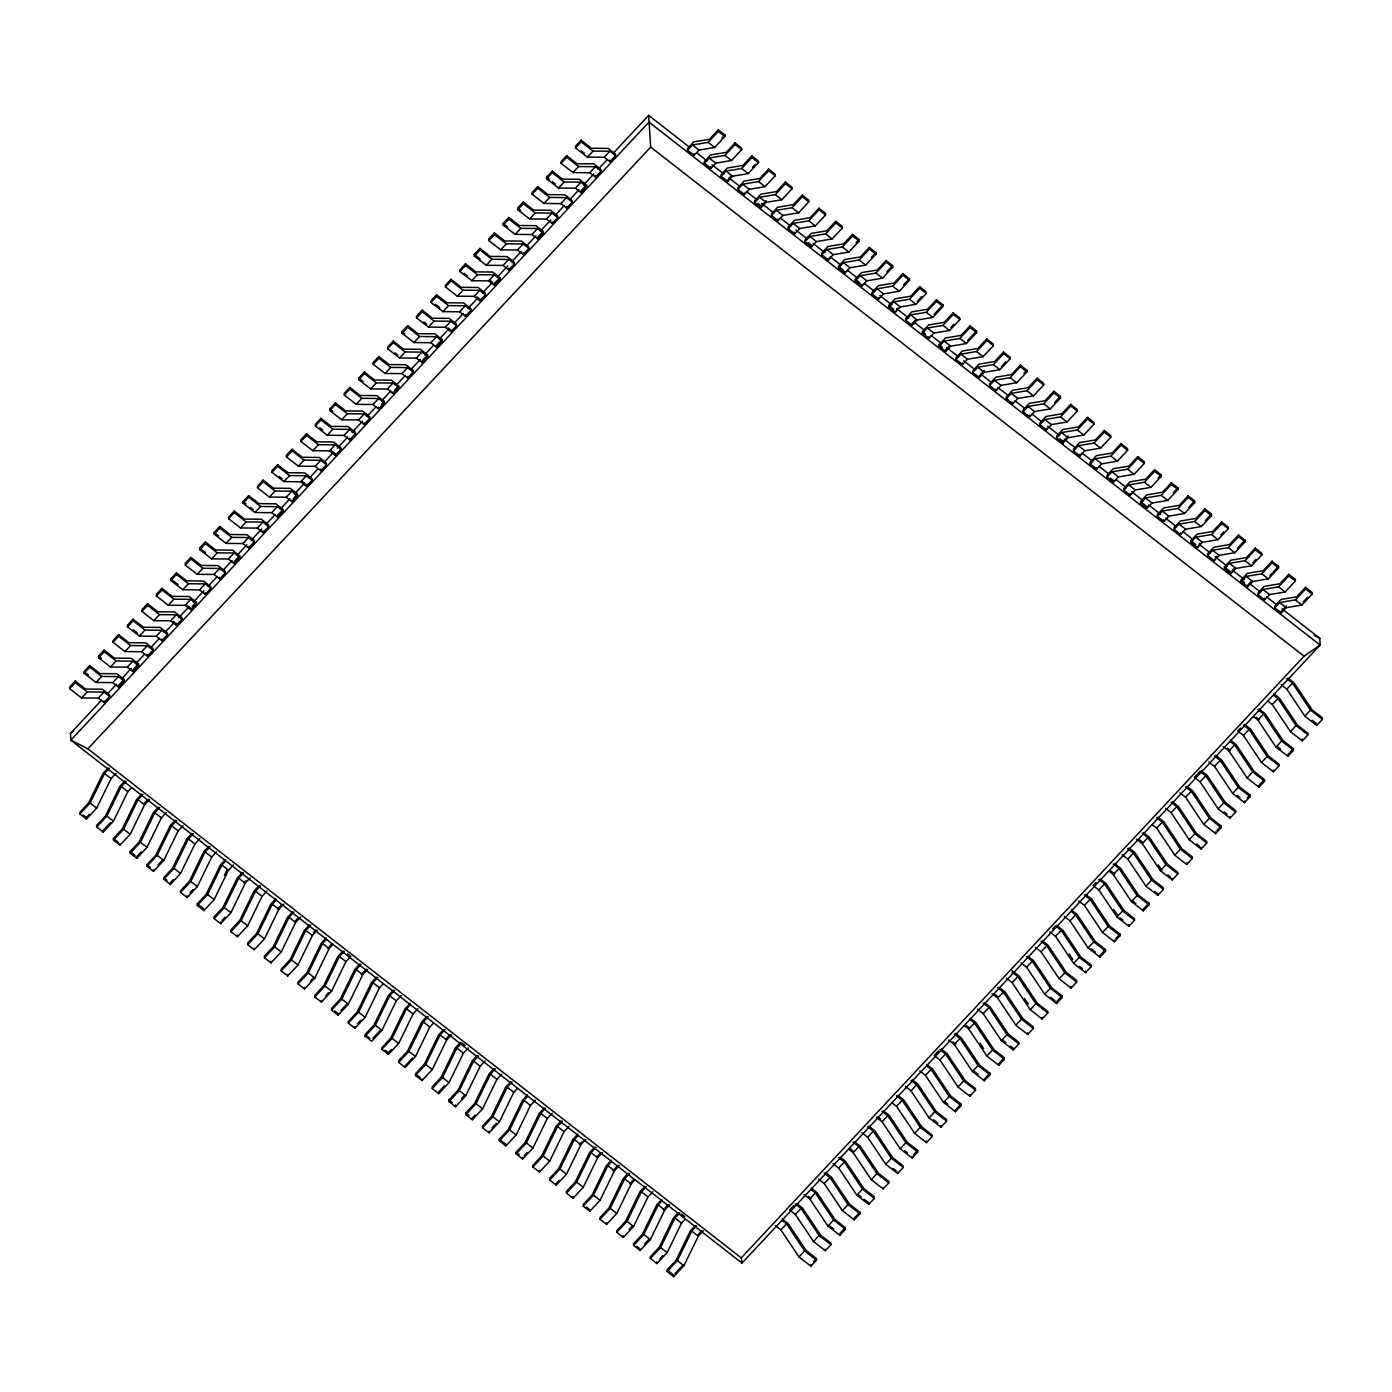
<?xml version="1.0" encoding="UTF-8"?>
<svg xmlns="http://www.w3.org/2000/svg" width="1392" height="1392" viewBox="0 0 1392 1392"><rect width="100%" height="100%" fill="white"/><g stroke="black" fill="none" stroke-linecap="round" stroke-linejoin="round"><path stroke-width="1.5" d="M115.954 773.36L111.047 778.615L96.674 808.126L86.443 819.07L79.901 813.972L90.132 803.027L104.504 773.517L109.411 768.262M131.509 787.75L127.82 791.683L113.448 821.193L103.217 832.138L96.674 827.039L106.906 816.095L121.278 786.584L126.185 781.33M149.518 799.513L144.594 804.767L130.222 834.278L119.99 845.205L113.448 840.107L123.679 829.18L138.052 799.669L142.976 794.414M166.292 812.58L161.385 817.835L147.013 847.345L136.781 858.29L130.239 853.192L140.47 842.247L154.843 812.737L159.749 807.482M183.065 825.665L178.159 830.902L163.786 860.413L153.555 871.357L147.013 866.259L157.244 855.314L171.616 825.804L176.523 820.567M199.856 838.732L194.932 843.987L180.56 873.497L170.329 884.442L163.786 879.326L174.017 868.399L188.39 838.889L193.314 833.634M216.63 851.8L211.723 857.054L197.351 886.565L187.12 897.509L180.56 892.411L190.808 881.467L205.163 851.956L210.088 846.701M233.404 864.884L228.497 870.139L214.124 899.65L203.893 910.577L197.351 905.479L207.582 894.534L221.954 865.024L225.643 861.091M224.356 875.498L227.053 869.965M250.195 877.952L245.27 883.207L230.898 912.717L220.667 923.662L214.124 918.563L224.356 907.619L238.728 878.108L243.652 872.854M266.968 891.019L262.044 896.274L247.689 925.784L237.44 936.729L230.898 931.631L241.129 920.686L255.502 891.176L260.426 885.921M283.742 904.104L278.835 909.359L264.463 938.869L254.231 949.796L247.689 944.698L257.92 933.771L272.293 904.261L275.981 900.311M300.515 917.171L295.609 922.426L281.236 951.937L271.005 962.881L264.463 957.783L274.694 946.838L289.066 917.328L293.973 912.073M317.306 930.239L312.382 935.494L298.01 965.004L287.779 975.949L281.236 970.85L291.467 959.906L305.84 930.395L310.764 925.141M332.845 944.629L329.173 948.578L314.801 978.089L304.57 989.016L298.027 983.918L308.258 972.991L322.631 943.48L326.302 939.53M347.582 953.851L350.854 956.391L345.947 961.646L331.574 991.156L321.343 1002.101L314.801 997.003L325.032 986.058L339.404 956.548L344.311 951.293M367.645 969.458L362.72 974.713L348.348 1004.224L338.117 1015.168L331.574 1010.07L341.806 999.125L356.178 969.615L361.102 964.36M383.183 983.848L379.511 987.798L365.139 1017.308L354.908 1028.236L348.348 1023.137L358.597 1012.21L372.969 982.7L377.876 977.445M401.192 995.611L396.285 1000.865L381.913 1030.376L371.681 1041.32L365.139 1036.222L375.37 1025.278L389.743 995.767L394.649 990.512M417.983 1008.678L413.059 1013.933L398.686 1043.443L388.455 1054.388L381.913 1049.29L392.144 1038.345L406.516 1008.835L410.205 1004.902M433.521 1023.068L429.832 1027.018L415.477 1056.528L405.229 1067.455L398.686 1062.357L408.917 1051.43L423.29 1021.919L428.214 1016.665M451.53 1034.83L446.623 1040.085L432.251 1069.595L422.02 1080.54L415.477 1075.442L425.708 1064.497L440.081 1034.987L444.988 1029.732M468.321 1047.915L463.397 1053.152L449.024 1082.663L438.793 1093.607L432.251 1088.509L442.482 1077.565L456.854 1048.054L461.761 1042.817L465.032 1045.357M485.095 1060.982L480.17 1066.237L465.798 1095.748L455.567 1106.692L449.024 1101.577L459.256 1090.649L473.628 1061.139L478.552 1055.884M501.868 1074.05L496.961 1079.305L482.589 1108.815L472.358 1119.76L465.815 1114.661L476.047 1103.717L490.419 1074.206L495.326 1068.952M517.424 1088.44L513.735 1092.389L499.363 1121.9L489.131 1132.827L482.589 1127.729L492.82 1116.784L507.193 1087.274L512.099 1082.036M535.433 1100.202L530.509 1105.457L516.136 1134.967L505.905 1145.912L499.363 1140.814L509.594 1129.869L523.966 1100.359L527.655 1096.409M552.206 1113.269L547.3 1118.524L532.927 1148.035L522.696 1158.979L516.136 1153.881L526.385 1142.936L540.757 1113.426L545.664 1108.171M568.98 1126.354L564.073 1131.609L549.701 1161.119L539.47 1172.047L532.927 1166.948L543.158 1156.021L557.531 1126.511L562.438 1121.256M585.771 1139.422L580.847 1144.676L566.474 1174.187L556.243 1185.131L549.701 1180.033L559.932 1169.089L574.304 1139.578L577.993 1135.628M602.545 1152.489L597.638 1157.744L583.265 1187.254L573.017 1198.199L566.474 1193.101L576.723 1182.156L591.078 1152.646L596.002 1147.391M619.318 1165.574L614.411 1170.829L600.039 1200.339L589.808 1211.266L583.265 1206.168L593.497 1195.241L607.869 1165.73L611.558 1161.781M634.874 1179.964L631.185 1183.896L616.813 1213.406L606.581 1224.351L600.039 1219.253L610.27 1208.308L624.643 1178.798L629.549 1173.543M652.883 1191.709L647.959 1196.963L633.586 1226.474L623.355 1237.418L616.813 1232.32L627.044 1221.376L641.416 1191.865L646.34 1186.61M669.656 1204.793L664.75 1210.048L650.377 1239.559L640.146 1250.486L633.604 1245.388L643.835 1234.46L658.207 1204.95L661.879 1201M685.212 1219.183L681.523 1223.116L667.151 1252.626L656.92 1263.571L650.377 1258.472L660.608 1247.528L674.981 1218.017L679.888 1212.763M703.221 1230.928L698.297 1236.183L683.924 1265.693L673.693 1276.638L667.151 1271.54L677.382 1260.595L691.754 1231.085L696.679 1225.83M75.238 681.019L69.6 687.039L69.687 688.657L81.554 697.914L98.345 698.071L104.052 702.508L109.69 696.487L109.603 694.869L102.329 689.197L85.538 689.04L75.238 681.019L75.325 682.637L69.687 688.657M89.697 665.567L84.059 671.588L84.129 673.206L96.013 682.463L112.804 682.619L118.511 687.056L124.149 681.036L124.062 679.418L116.789 673.745L99.998 673.589L89.697 665.567L89.767 667.186L84.129 673.206M98.501 656.137L104.139 650.116L114.44 658.138L131.231 658.294L138.521 663.967L138.591 665.585L132.953 671.605L127.246 667.168L110.473 667.012L98.588 657.755L98.501 656.137L101.442 658.433M118.598 634.665L112.961 640.685L113.048 642.304L124.915 651.56L141.706 651.717L147.413 656.154L153.05 650.134L152.963 648.515L145.69 642.843L128.899 642.686L118.598 634.665L118.668 636.283L113.048 642.304M133.058 619.214L127.42 625.234L127.49 626.852L139.374 636.109L156.165 636.266L161.872 640.703L167.51 634.682L167.423 633.064L160.132 627.392L143.359 627.235L133.058 619.214L133.127 620.832L127.49 626.852M147.5 603.763L141.862 609.783L141.949 611.401L153.833 620.658L170.607 620.815L176.314 625.252L181.952 619.231L181.882 617.613L174.592 611.941L157.801 611.784L147.5 603.763L147.587 605.381L141.949 611.401M161.959 588.311L156.322 594.332L156.391 595.95L168.275 605.207L185.066 605.363L190.774 609.8L196.411 603.78L196.324 602.162L189.051 596.489L172.26 596.333L161.959 588.311L162.029 589.93L156.391 595.95M170.781 578.881L176.419 572.86L186.719 580.882L203.493 581.038L210.784 586.711L210.871 588.329L205.233 594.367L199.526 589.912L182.735 589.756L170.851 580.499L170.781 578.881L178.124 584.623M190.861 557.409L185.223 563.429L185.31 565.065L197.194 574.304L213.968 574.461L219.675 578.915L225.313 572.878L225.243 571.259L217.952 565.587L201.161 565.43L190.861 557.409L190.948 559.027L185.31 565.065M199.682 547.978L205.32 541.958L215.621 549.979L232.412 550.136L239.685 555.808L239.772 557.426L234.134 563.464L228.427 559.01L211.636 558.853L199.752 549.614L199.682 547.978L205.564 552.572M214.142 532.527L219.762 526.507L230.08 534.528L246.854 534.685L254.144 540.357L254.231 541.975L248.594 548.013L242.887 543.559L226.096 543.402L214.211 534.163L214.142 532.527L218.544 535.972M234.221 511.055L228.584 517.076L228.671 518.711L240.538 527.968L257.329 528.107L263.036 532.562L268.673 526.524L268.604 524.906L261.313 519.233L244.522 519.077L234.221 511.055L234.308 512.674L228.671 518.711M243.043 501.625L248.681 495.604L258.982 503.626L275.773 503.782L283.046 509.455L283.133 511.073L277.495 517.111L271.788 512.656L254.997 512.517L243.113 503.26L243.043 501.625L245.984 503.921M263.123 480.153L257.485 486.173L257.572 487.809L269.456 497.066L286.247 497.205L291.955 501.659L297.575 495.622L297.505 494.003L290.215 488.331L273.424 488.174L263.123 480.153L263.21 481.771L257.572 487.809M277.582 464.702L271.945 470.722L272.032 472.358L283.898 481.615L300.689 481.754L306.397 486.208L312.034 480.17L311.965 478.552L304.674 472.88L287.883 472.723L277.582 464.702L277.669 466.32L272.032 472.358M292.042 449.251L286.404 455.271L286.474 456.907L298.358 466.163L315.149 466.303L320.856 470.757L326.494 464.719L326.407 463.101L319.133 457.429L302.342 457.272L292.042 449.251L292.111 450.869L286.474 456.907M306.484 433.799L300.846 439.82L300.933 441.455L312.817 450.712L329.608 450.851L335.298 455.306L340.936 449.268L340.866 447.65L333.575 441.977L316.784 441.821L306.484 433.799L306.571 435.418L300.933 441.455M320.943 418.348L315.305 424.369L315.392 426.004L327.259 435.261L344.05 435.4L349.757 439.855L355.395 433.817L355.325 432.199L348.035 426.526L331.244 426.37L320.943 418.348L321.03 419.966L315.392 426.004M329.765 408.935L335.402 402.897L345.703 410.918L362.494 411.075L369.767 416.747L369.854 418.366L364.217 424.403L358.51 419.949L341.719 419.81L329.834 410.553L329.765 408.935L332.705 411.214M349.844 387.446L344.207 393.484L344.294 395.102L356.178 404.359L372.969 404.498L378.659 408.952L384.296 402.914L384.227 401.296L376.936 395.624L360.145 395.467L349.844 387.446L349.931 389.064L344.294 395.102M358.666 378.032L364.304 371.995L374.605 380.033L391.396 380.173L398.686 385.845L398.756 387.463L393.118 393.501L387.411 389.047L370.62 388.907L358.753 379.651L358.666 378.032L363.086 381.46M378.763 356.543L373.126 362.581L373.195 364.199L385.079 373.456L401.87 373.595L407.578 378.05L413.215 372.012L413.128 370.394L405.855 364.721L389.064 364.582L378.763 356.543L378.833 358.162L373.195 364.199M393.205 341.092L387.568 347.13L387.655 348.748L399.539 358.005L416.33 358.144L422.02 362.599L427.657 356.561L427.588 354.943L420.297 349.27L403.506 349.131L393.205 341.092L393.292 342.71L387.655 348.748M402.027 331.679L407.665 325.641L417.965 333.68L434.756 333.819L442.03 339.491L442.117 341.11L436.479 347.147L430.772 342.693L413.981 342.554L402.114 333.297L402.027 331.679L404.968 333.958M422.124 310.19L416.486 316.228L416.556 317.846L428.44 327.103L445.231 327.242L450.938 331.696L456.576 325.658L456.489 324.04L449.216 318.368L432.425 318.229L422.124 310.19L422.194 311.808L416.556 317.846M436.566 294.739L430.928 300.776L431.015 302.395L442.9 311.651L459.691 311.791L465.38 316.245L471.018 310.207L470.948 308.589L463.658 302.917L446.867 302.777L436.566 294.739L436.653 296.357L431.015 302.395M451.025 279.287L445.388 285.325L445.475 286.943L457.342 296.2L474.133 296.339L479.84 300.794L485.477 294.756L485.39 293.138L478.117 287.465L461.326 287.326L451.025 279.287L451.112 280.906L445.475 286.943M465.485 263.836L459.847 269.874L459.917 271.492L471.801 280.749L488.592 280.888L494.299 285.343L499.937 279.305L499.85 277.687L492.577 272.014L475.786 271.875L465.485 263.836L465.554 265.454L459.917 271.492M474.289 254.423L479.927 248.385L490.228 256.424L507.019 256.563L514.309 262.235L514.379 263.854L508.741 269.891L503.034 265.437L486.26 265.298L474.376 256.041L474.289 254.423L480.188 258.999M494.386 232.934L488.749 238.972L488.836 240.59L500.702 249.847L517.493 249.986L523.201 254.44L528.838 248.402L528.751 246.784L521.478 241.112L504.687 240.973L494.386 232.934L494.456 234.552L488.836 240.59M503.208 223.52L508.846 217.483L519.146 225.521L535.92 225.661L543.211 231.333L543.298 232.951L537.66 238.989L531.953 234.535L515.162 234.395L503.278 225.139L503.208 223.52L507.61 226.948M517.65 208.069L523.288 202.031L533.588 210.07L550.379 210.209L557.67 215.882L557.74 217.5L552.102 223.538L546.395 219.083L529.621 218.944L517.737 209.687L517.65 208.069L520.591 210.349M537.747 186.58L532.109 192.618L532.179 194.236L544.063 203.493L560.854 203.632L566.561 208.087L572.199 202.049L572.112 200.431L564.839 194.758L548.048 194.619L537.747 186.58L537.817 188.198L532.179 194.236M546.569 177.167L552.206 171.129L562.507 179.168L579.281 179.307L586.571 184.979L586.658 186.598L581.021 192.635L575.314 188.181L558.523 188.042L546.638 178.785L546.569 177.167L549.509 179.446M566.648 155.678L561.011 161.716L561.098 163.334L572.982 172.591L589.756 172.73L595.463 177.184L601.1 171.146L601.031 169.528L593.74 163.856L576.949 163.717L566.648 155.678L566.735 157.296L561.098 163.334M581.108 140.227L575.47 146.264L575.54 147.883L587.424 157.139L604.215 157.279L609.922 161.733L615.56 155.695L615.473 154.077L608.2 148.405L591.409 148.265L581.108 140.227L581.177 141.845L575.54 147.883M98.588 657.755L104.226 651.734L104.139 650.116M170.851 580.499L176.488 574.478L176.419 572.86M199.752 549.614L205.39 543.576L205.32 541.958M214.211 534.163L219.849 528.125L219.762 526.507M243.113 503.26L248.75 497.222L248.681 495.604M329.834 410.553L335.472 404.515L335.402 402.897M358.753 379.651L364.391 373.613L364.304 371.995M402.114 333.297L407.752 327.259L407.665 325.641M474.376 256.041L480.014 250.003L479.927 248.385M503.278 225.139L508.915 219.101L508.846 217.483M517.737 209.687L523.375 203.65L523.288 202.031M546.638 178.785L552.276 172.747L552.206 171.129M81.554 697.914L87.191 691.894L103.982 692.05L109.69 696.487M96.013 682.463L101.651 676.442L118.442 676.599L124.149 681.036M110.473 667.012L116.11 660.991L132.884 661.148L138.591 665.585M124.915 651.56L130.552 645.54L147.343 645.697L153.05 650.134M139.374 636.109L145.012 630.089L161.803 630.245L167.51 634.682M153.833 620.658L159.471 614.638L176.245 614.794L181.952 619.231M168.275 605.207L173.913 599.186L190.704 599.343L196.411 603.78M182.735 589.756L188.372 583.735L205.163 583.892L210.871 588.329M197.194 574.304L202.814 568.284L219.605 568.441L225.313 572.878M211.636 558.853L217.274 552.833L234.065 552.989L239.772 557.426M226.096 543.402L231.733 537.382L248.524 537.538L254.231 541.975M240.538 527.968L246.175 521.93L262.966 522.087L268.673 526.524M254.997 512.517L260.635 506.479L277.426 506.636L283.133 511.073M269.456 497.066L275.094 491.028L291.885 491.185L297.575 495.622M283.898 481.615L289.536 475.577L306.327 475.733L312.034 480.17M298.358 466.163L303.995 460.126L320.786 460.282L326.494 464.719M312.817 450.712L318.455 444.674L335.246 444.831L340.936 449.268M327.259 435.261L332.897 429.223L349.688 429.38L355.395 433.817M341.719 419.81L347.356 413.772L364.147 413.929L369.854 418.366M356.178 404.359L361.816 398.321L378.607 398.477L384.296 402.914M370.62 388.907L376.258 382.87L393.049 383.026L398.756 387.463M385.079 373.456L390.717 367.418L407.508 367.575L413.215 372.012M399.539 358.005L405.176 351.967L421.967 352.124L427.657 356.561M413.981 342.554L419.618 336.516L436.409 336.673L442.117 341.11M428.44 327.103L434.078 321.065L450.869 321.221L456.576 325.658M442.9 311.651L448.537 305.614L465.311 305.77L471.018 310.207M457.342 296.2L462.979 290.162L479.77 290.319L485.477 294.756M471.801 280.749L477.439 274.711L494.23 274.868L499.937 279.305M486.26 265.298L491.898 259.26L508.672 259.417L514.379 263.854M500.702 249.847L506.34 243.809L523.131 243.965L528.838 248.402M515.162 234.395L520.799 228.358L537.59 228.514L543.298 232.951M529.621 218.944L535.241 212.906L552.032 213.063L557.74 217.5M544.063 203.493L549.701 197.455L566.492 197.612L572.199 202.049M558.523 188.042L564.16 182.004L580.951 182.161L586.658 186.598M572.982 172.591L578.602 166.553L595.393 166.709L601.1 171.146M587.424 157.139L593.062 151.102L609.853 151.258L615.56 155.695M98.345 698.071L103.982 692.05M112.804 682.619L118.442 676.599M127.246 667.168L132.884 661.148M141.706 651.717L147.343 645.697M156.165 636.266L161.803 630.245M170.607 620.815L176.245 614.794M185.066 605.363L190.704 599.343M199.526 589.912L205.163 583.892M213.968 574.461L219.605 568.441M228.427 559.01L234.065 552.989M242.887 543.559L248.524 537.538M257.329 528.107L262.966 522.087M271.788 512.656L277.426 506.636M286.247 497.205L291.885 491.185M300.689 481.754L306.327 475.733M315.149 466.303L320.786 460.282M329.608 450.851L335.246 444.831M344.05 435.4L349.688 429.38M358.51 419.949L364.147 413.929M372.969 404.498L378.607 398.477M387.411 389.047L393.049 383.026M401.87 373.595L407.508 367.575M416.33 358.144L421.967 352.124M430.772 342.693L436.409 336.673M445.231 327.242L450.869 321.221M459.691 311.791L465.311 305.77M474.133 296.339L479.77 290.319M488.592 280.888L494.23 274.868M503.034 265.437L508.672 259.417M517.493 249.986L523.131 243.965M531.953 234.535L537.59 228.514M546.395 219.083L552.032 213.063M560.854 203.632L566.492 197.612M575.314 188.181L580.951 182.161M589.756 172.73L595.393 166.709M604.215 157.279L609.853 151.258M1282.136 608.948L1319.79 638.302L1320.121 645.053L741.988 1263.083L70.835 740.144L70.505 733.393L101.633 700.124M107.567 693.79L116.458 684.272M122.392 677.939L131.283 668.421M135.737 663.671L144.629 654.17M150.562 647.819L159.454 638.319M165.387 631.985L174.278 622.468M178.715 617.717L189.103 606.616M193.54 601.866L203.928 590.782M208.365 586.015L217.256 576.514M223.19 570.181L232.081 560.663M238.015 554.329L246.906 544.811M251.36 540.061L261.731 528.977M266.185 524.21L275.077 514.709M281.01 508.376L289.901 498.858M294.356 494.108L304.726 483.007M309.181 478.256L318.072 468.756M323.988 462.422L332.897 452.905M337.334 448.154L347.722 437.053M352.159 432.303L362.546 421.219M366.983 416.452L375.875 406.951M381.808 400.618L390.7 391.1M396.633 384.766L405.524 375.248M411.458 368.915L420.349 359.414M424.804 354.647L433.695 345.146M439.628 338.813L448.52 329.295M454.453 322.961L463.345 313.444M467.782 308.693L478.169 297.61M482.606 292.842L491.515 283.342M497.431 277.008L507.819 265.907M512.256 261.157L521.147 251.639M527.081 245.305L535.972 235.805M540.427 231.037L550.797 219.953M555.251 215.203L564.143 205.685M570.076 199.352L578.968 189.834M583.422 185.084L593.792 174M598.247 169.232L607.138 159.732M613.072 153.398L648.637 115.362L689.736 147.378M124.062 679.418L118.424 685.438L118.511 687.056M138.521 663.967L132.884 669.987L132.953 671.605M192.096 606.686L196.324 602.162M239.685 555.808L234.047 561.829L234.134 563.464M283.046 509.455L277.408 515.475L277.495 517.111M293.277 498.527L297.505 494.003M381.408 404.306L384.227 401.296M394.458 390.369L398.686 385.845M427.588 354.943L421.95 360.98L422.02 362.599M442.03 339.491L436.409 345.529L436.479 347.147M494.212 283.724L499.85 277.687M543.211 231.333L537.573 237.371L537.66 238.989M586.571 184.979L580.934 191.017L581.021 192.635M741.988 1263.083L741.24 1257.881L1304.06 656.206L1320.121 645.053L648.968 122.113L70.835 740.144L87.87 748.792L650.69 147.117L648.637 115.362M108.071 767.984L103.06 773.343L88.688 802.853L79.814 812.354L79.901 813.972M687.544 150.232L692.468 144.977L708.145 142.349L718.376 131.405L718.307 129.787L724.849 134.885L724.919 136.503L714.688 147.448L699.01 150.075L694.086 155.33L687.544 150.232L687.474 148.596L693.738 141.897L709.433 139.27L718.307 129.787M86.443 819.07L86.356 817.452L89.314 814.285M721.891 138.052L724.849 134.885M124.862 781.051L119.834 786.428L105.461 815.938L96.587 825.421L96.674 827.039M704.335 163.299L709.241 158.044L724.919 155.417L735.167 144.49L735.08 142.871L741.623 147.97L741.71 149.588L731.479 160.515L715.784 163.142L710.877 168.397L704.335 163.299L704.248 161.681L710.529 154.964L726.206 152.354L735.08 142.871M110.525 822.62L103.13 830.519L103.217 832.138M141.636 794.136L136.625 799.495L122.252 829.006L113.378 838.489L113.448 840.107M721.108 176.366L726.015 171.112L741.71 168.502L751.941 157.557L751.854 155.939L758.396 161.037L758.483 162.655L748.252 173.6L732.557 176.21L727.651 181.465L721.108 176.366L721.021 174.748L727.303 168.049L742.98 165.422L751.854 155.939M144.42 803.254L148.178 799.234M728.816 178.507L731.339 175.827M752.48 167.353L755.438 164.204M158.41 807.203L153.398 812.563L139.026 842.073L130.152 851.573L130.239 853.192M737.882 189.451L742.806 184.196L758.483 181.569L768.715 170.624L768.645 169.006L775.187 174.104L775.257 175.723L765.026 186.667L749.348 189.295L744.424 194.549L737.882 189.451L737.812 187.816L744.076 181.117L759.771 178.489L768.645 169.006M141.131 851.921L136.694 856.672L136.781 858.29M175.201 820.271L170.172 825.647L155.8 855.158L146.926 864.641L147.013 866.259M754.655 202.519L759.58 197.264L775.257 194.636L785.488 183.709L785.419 182.091L791.961 187.189L792.048 188.807L781.799 199.735L766.122 202.362L761.215 207.617L754.655 202.519L754.586 200.9L760.85 194.184L776.545 191.574L785.419 182.091M761.215 207.617L761.128 205.999L766.139 200.639M157.905 864.989L162.342 860.256M191.974 833.356L186.946 838.715L172.591 868.225L163.717 877.708L163.786 879.326M771.446 215.586L776.353 210.331L792.048 207.721L802.279 196.777L802.192 195.158L808.735 200.257L808.822 201.875L798.59 212.819L782.896 215.429L777.989 220.684L771.446 215.586L771.359 213.968L777.641 207.269L793.318 204.641L802.192 195.158M173.217 879.657L170.259 882.806L170.329 884.442M208.748 846.423L203.737 851.8L189.364 881.31L180.49 890.793L180.56 892.411M788.22 228.671L793.127 223.416L808.822 220.789L819.053 209.844L818.983 208.226L825.526 213.324L825.595 214.942L815.364 225.887L799.687 228.514L794.762 233.769L788.22 228.671L788.133 227.053L794.414 220.336L810.109 217.709L818.983 208.226M189.991 892.724L192.949 889.558M225.539 859.508L220.51 864.867L206.138 894.377L197.264 903.86L197.351 905.479M804.994 241.738L809.918 236.483L825.595 233.856L835.826 222.929L835.757 221.311L842.299 226.409L842.369 228.027L832.138 238.954L816.46 241.582L811.536 246.836L804.994 241.738L804.924 240.12L811.188 233.404L826.883 230.794L835.757 221.311M242.312 872.575L237.284 877.934L222.911 907.445L214.055 916.928L214.124 918.563M821.785 254.806L826.691 249.551L842.386 246.941L852.617 235.996L852.53 234.378L859.073 239.476L859.16 241.094L848.929 252.039L833.234 254.649L828.327 259.904L821.785 254.806L821.698 253.187L827.979 246.488L843.656 243.861L852.53 234.378M243.826 883.033L246.349 880.353M222.076 920.46L225.034 917.293M856.115 242.643L859.073 239.476M259.086 885.643L254.075 891.019L239.702 920.53L230.828 930.013L230.898 931.631M838.558 267.89L843.465 262.636L859.16 260.008L869.391 249.064L869.304 247.445L875.864 252.544L875.933 254.162L865.702 265.106L850.007 267.734L845.101 272.989L838.558 267.89L838.471 266.272L844.753 259.556L860.43 256.946L869.304 247.445M871.427 257.294L875.864 252.544M275.86 898.727L270.848 904.087L256.476 933.597L247.602 943.08L247.689 944.698M855.262 279.34L861.526 272.641L877.221 270.013L886.095 260.53L892.637 265.628L892.707 267.247L882.476 278.191L866.798 280.801L861.874 286.056L855.332 280.958L855.262 279.34L860.169 283.168M855.332 280.958L860.256 275.703L875.933 273.076L886.165 262.148L886.095 260.53M277.391 909.185L281.149 905.165M886.721 271.945L892.637 265.628M292.651 911.795L287.622 917.154L273.25 946.664L264.376 956.147L264.463 957.783M872.123 294.025L877.03 288.788L892.707 286.16L902.956 275.216L902.869 273.598L909.411 278.696L909.498 280.314L899.267 291.259L883.572 293.886L878.665 299.123L872.123 294.025L872.036 292.407L878.317 285.708L893.995 283.081L902.869 273.598M295.417 920.912L297.94 918.233M903.495 285.029L909.411 278.696M309.424 924.862L304.413 930.239L290.041 959.749L281.167 969.232L281.236 970.85M888.809 305.492L895.091 298.775L910.768 296.165L919.642 286.665L926.185 291.763L926.272 293.399L916.04 304.326L900.346 306.953L895.439 312.208L888.896 307.11L888.809 305.492L893.716 309.302M888.896 307.11L893.803 301.855L909.498 299.228L919.729 288.301L919.642 286.665M313.461 932.657L315.967 929.96M897.875 307.91L895.439 312.208M917.311 301.264L921.748 296.513M326.198 937.947L321.187 943.306L306.814 972.817L297.94 982.3L298.027 983.918M905.67 320.177L910.594 314.923L926.272 312.313L936.503 301.368L936.433 299.75L942.976 304.848L943.045 306.466L932.814 317.411L917.137 320.021L912.212 325.276L905.67 320.177L905.6 318.559L911.864 311.86L927.559 309.233L936.433 299.75M327.729 948.404L331.487 944.385M915.901 319.638L912.143 323.657L912.212 325.276M310.399 981.082L313.357 977.915M934.102 314.331L942.976 304.848M342.989 951.014L337.96 956.374L323.588 985.884L314.714 995.384L314.801 997.003M922.374 331.627L928.638 324.928L944.333 322.3L953.207 312.817L959.749 317.915L959.836 319.534L949.588 330.478L933.91 333.106L929.003 338.36L922.444 333.245L922.374 331.627L925.645 334.184M922.444 333.245L927.368 328.007L943.045 325.38L953.276 314.435L953.207 312.817M325.693 995.732L328.651 992.566M950.875 327.398L953.833 324.249M359.762 964.082L354.751 969.458L340.379 998.969L331.505 1008.452L331.574 1010.07M939.148 344.711L945.429 337.995L961.106 335.385L969.98 325.885L976.523 330.983L976.61 332.618L966.379 343.546L950.684 346.173L945.777 351.428L939.235 346.33L939.148 344.711L942.419 347.252M939.235 346.33L944.141 341.075L959.836 338.447L970.067 327.52L969.98 325.885M361.294 974.557L366.305 969.18M949.466 345.773L945.69 349.81L945.777 351.428M341.005 1010.383L346.921 1004.067M967.649 340.483L976.523 330.983M376.536 977.167L371.525 982.526L357.152 1012.036L348.278 1021.519L348.348 1023.137M956.008 359.397L960.915 354.142L976.61 351.532L986.841 340.588L986.771 338.969L993.314 344.068L993.383 345.686L983.152 356.63L967.475 359.24L962.551 364.495L956.008 359.397L955.939 357.779L962.203 351.08L977.897 348.452L986.771 338.969M357.779 1023.468L360.737 1020.301M393.327 990.234L388.298 995.593L373.926 1025.104L365.052 1034.604L365.139 1036.222M972.782 372.482L977.706 367.227L993.383 364.6L1003.615 353.655L1003.545 352.037L1010.087 357.135L1010.157 358.753L999.926 369.698L984.248 372.325L979.324 377.58L972.782 372.482L972.712 370.846L978.976 364.147L994.671 361.52L1003.545 352.037M984.266 370.585L979.255 375.944L979.324 377.58M373.073 1038.119L380.468 1030.202M1001.213 366.618L1005.65 361.885M410.101 1003.301L405.072 1008.678L390.717 1038.188L381.843 1047.671L381.913 1049.29M989.573 385.549L994.48 380.294L1010.174 377.667L1020.406 366.74L1020.319 365.122L1026.861 370.22L1026.948 371.838L1016.717 382.765L1001.022 385.393L996.115 390.647L989.573 385.549L989.486 383.931L995.767 377.215L1011.445 374.605L1020.319 365.122M388.455 1054.388L388.385 1052.77L391.343 1049.603M1023.903 373.369L1026.861 370.22M426.874 1016.386L421.863 1021.745L407.491 1051.256L398.617 1060.739L398.686 1062.357M1006.346 398.617L1011.253 393.362L1026.948 390.752L1037.179 379.807L1037.092 378.189L1043.652 383.287L1043.722 384.905L1033.49 395.85L1017.796 398.46L1012.889 403.715L1006.346 398.617L1006.259 396.998L1012.541 390.299L1028.218 387.672L1037.092 378.189M412.554 1057.937L405.159 1065.837L405.229 1067.455M443.648 1029.454L438.637 1034.813L424.264 1064.323L415.39 1073.824L415.477 1075.442M1023.12 411.701L1028.044 406.447L1043.722 403.819L1053.953 392.875L1053.883 391.256L1060.426 396.355L1060.495 397.973L1050.264 408.917L1034.587 411.545L1029.662 416.8L1023.12 411.701L1023.05 410.066L1029.314 403.367L1045.009 400.739L1053.883 391.256M446.432 1038.571L450.208 1034.552M1054.51 402.688L1060.426 396.355M460.439 1042.521L455.41 1047.898L441.038 1077.408L432.164 1086.891L432.251 1088.509M1039.911 424.769L1044.818 419.514L1060.495 416.887L1070.744 405.959L1070.657 404.341L1077.199 409.439L1077.286 411.058L1067.055 421.985L1051.36 424.612L1046.453 429.867L1039.911 424.769L1039.824 423.151L1046.105 416.434L1061.783 413.824L1070.657 404.341M444.622 1085.673L438.724 1091.989L438.793 1093.607M477.212 1055.606L472.201 1060.965L457.829 1090.475L448.955 1099.958L449.024 1101.577M1056.685 437.836L1061.591 432.581L1077.286 429.971L1087.517 419.027L1087.43 417.409L1093.973 422.507L1094.06 424.125L1083.829 435.07L1068.134 437.68L1063.227 442.934L1056.685 437.836L1056.598 436.218L1062.879 429.519L1078.556 426.892L1087.43 417.409M1063.227 442.934L1063.14 441.316L1068.169 435.957M461.413 1098.74L464.371 1095.574M493.986 1068.673L488.975 1074.05L474.602 1103.56L465.728 1113.043L465.815 1114.661M1073.458 450.921L1078.382 445.666L1094.06 443.039L1104.291 432.094L1104.221 430.476L1110.764 435.574L1110.833 437.192L1100.602 448.137L1084.925 450.764L1080.001 456.019L1073.458 450.921L1073.389 449.303L1079.653 442.586L1095.347 439.959L1104.221 430.476M475.229 1114.975L472.271 1118.141L472.358 1119.76M510.777 1081.758L505.748 1087.117L491.376 1116.628L482.502 1126.111L482.589 1127.729M1090.232 463.988L1095.156 458.734L1110.833 456.106L1121.082 445.179L1120.995 443.561L1127.537 448.659L1127.624 450.277L1117.376 461.204L1101.698 463.832L1096.792 469.087L1090.232 463.988L1090.162 462.37L1096.426 455.654L1112.121 453.044L1120.995 443.561M492.002 1128.042L496.439 1123.309M527.551 1094.825L522.539 1100.185L508.167 1129.695L499.293 1139.178L499.363 1140.814M1107.023 477.056L1111.93 471.801L1127.624 469.191L1137.856 458.246L1137.769 456.628L1144.311 461.726L1144.398 463.345L1134.167 474.289L1118.472 476.899L1113.565 482.154L1107.023 477.056L1106.936 475.438L1113.217 468.739L1128.895 466.111L1137.769 456.628M544.324 1107.893L539.313 1113.269L524.941 1142.78L516.067 1152.263L516.136 1153.881M1123.796 490.141L1128.721 484.886L1144.398 482.258L1154.629 471.314L1154.56 469.696L1161.102 474.794L1161.172 476.412L1150.94 487.357L1135.263 489.984L1130.339 495.239L1123.796 490.141L1123.727 488.522L1129.991 481.806L1145.686 479.196L1154.56 469.696M524.088 1155.778L527.046 1152.611M1158.144 477.961L1161.102 474.794M561.115 1120.978L556.087 1126.337L541.714 1155.847L532.84 1165.33L532.927 1166.948M1140.57 503.208L1145.494 497.953L1161.172 495.326L1171.403 484.399L1171.333 482.78L1177.876 487.879L1177.945 489.497L1167.714 500.441L1152.037 503.051L1147.112 508.306L1140.57 503.208L1140.5 501.59L1146.764 494.891L1162.459 492.263L1171.333 482.78M1173.439 492.611L1177.876 487.879M577.889 1134.045L572.86 1139.404L558.505 1168.915L549.631 1178.398L549.701 1180.033M1157.361 516.275L1162.268 511.021L1177.963 508.411L1188.194 497.466L1188.107 495.848L1194.649 500.946L1194.736 502.564L1184.505 513.509L1168.81 516.136L1163.903 521.374L1157.361 516.275L1157.274 514.657L1163.555 507.958L1179.233 505.331L1188.107 495.848M579.42 1144.502L581.926 1141.823M559.132 1180.346L556.174 1183.513L556.243 1185.131M1188.733 507.28L1194.649 500.946M594.662 1147.112L589.651 1152.489L575.279 1181.999L566.405 1191.482L566.474 1193.101M1174.135 529.36L1179.041 524.105L1194.736 521.478L1204.967 510.533L1204.88 508.915L1211.44 514.013L1211.51 515.649L1201.279 526.576L1185.584 529.204L1180.677 534.458L1174.135 529.36L1174.048 527.742L1180.329 521.026L1196.006 518.416L1204.88 508.915M597.446 1156.247L599.952 1153.55M1205.524 520.347L1211.44 514.013M611.436 1160.197L606.425 1165.556L592.052 1195.067L583.178 1204.55L583.265 1206.168M1190.839 540.809L1197.103 534.11L1212.797 531.483L1221.671 522L1228.214 527.098L1228.283 528.716L1218.052 539.661L1202.375 542.271L1197.451 547.526L1190.908 542.428L1190.839 540.809L1195.745 544.637M1190.908 542.428L1195.832 537.173L1211.51 534.563L1221.741 523.618L1221.671 522M612.967 1170.655L617.996 1165.295M1199.887 543.228L1197.451 547.526M1220.819 534.998L1223.777 531.831M628.227 1173.265L623.198 1178.624L608.826 1208.134L599.952 1217.635L600.039 1219.253M1207.699 555.495L1212.606 550.258L1228.301 547.63L1238.532 536.686L1238.445 535.067L1244.987 540.166L1245.074 541.784L1234.843 552.728L1219.148 555.356L1214.242 560.611L1207.699 555.495L1207.612 553.877L1213.894 547.178L1229.571 544.55L1238.445 535.067M629.741 1183.722L633.517 1179.703M1216.66 556.295L1214.242 560.611M1237.592 548.065L1244.987 540.166M645.001 1186.332L639.989 1191.709L625.617 1221.219L616.743 1230.702L616.813 1232.32M1224.386 566.962L1230.667 560.245L1246.345 557.635L1255.219 548.135L1261.761 553.233L1261.848 554.869L1251.617 565.796L1235.922 568.423L1231.015 573.678L1224.473 568.58L1224.386 566.962L1230.928 572.06L1231.015 573.678M1224.473 568.58L1229.38 563.325L1245.074 560.698L1255.306 549.77L1255.219 548.135M1232.198 570.72L1234.704 568.023M629.201 1229.467L632.159 1226.317M1252.887 562.733L1255.845 559.567M661.774 1199.417L656.763 1204.776L642.391 1234.286L633.517 1243.769L633.604 1245.388M1241.177 580.029L1247.441 573.33L1263.136 570.703L1272.01 561.22L1278.552 566.318L1278.622 567.936L1268.39 578.881L1252.713 581.491L1247.789 586.745L1241.246 581.647L1241.177 580.029L1244.448 582.587M1241.246 581.647L1246.171 576.392L1261.848 573.782L1272.079 562.838L1272.01 561.22M663.305 1209.874L668.317 1204.515M1251.478 581.108L1247.719 585.127L1247.789 586.745M644.496 1244.135L648.933 1239.385M1269.678 575.801L1278.552 566.318M678.565 1212.484L673.537 1217.843L659.164 1247.354L650.29 1256.854L650.377 1258.472M1258.037 594.732L1262.944 589.477L1278.622 586.85L1288.87 575.905L1288.783 574.287L1295.326 579.385L1295.413 581.003L1285.181 591.948L1269.487 594.575L1264.58 599.83L1258.037 594.732L1257.95 593.096L1264.214 586.397L1279.909 583.77L1288.783 574.287M659.791 1258.786L662.749 1255.619M695.339 1225.552L690.328 1230.928L675.955 1260.439L667.081 1269.922L667.151 1271.54M1274.811 607.799L1279.718 602.545L1295.413 599.917L1305.644 588.99L1305.557 587.372L1312.099 592.47L1312.186 594.088L1301.955 605.015L1286.26 607.643L1281.353 612.898L1274.811 607.799L1274.724 606.181L1281.005 599.465L1296.683 596.855L1305.557 587.372M698.123 1234.687L701.881 1230.65M1286.295 605.903L1281.266 611.279L1281.353 612.898M675.103 1273.436L682.498 1265.537M1303.225 601.953L1307.662 597.203M793.892 1205.489L789.664 1210.013L795.371 1214.45L813.467 1241.49L825.352 1250.747L830.989 1244.726L830.902 1243.091L820.601 1235.069L802.505 1208.03L796.676 1203.488M938.417 1050.977L934.189 1055.501L939.896 1059.938L958.009 1086.978L969.876 1096.235L975.514 1090.214L975.444 1088.596L965.143 1080.557L947.03 1053.518L941.201 1048.976M1052.648 928.882L1055.449 925.854L1061.156 930.308L1079.27 957.348L1091.154 966.605L1085.516 972.625L1073.632 963.368L1055.519 936.329L1049.829 931.892M1095.991 882.528L1093.172 885.538L1098.88 889.975L1116.993 917.015L1128.877 926.272L1134.515 920.251L1134.428 918.633L1124.127 910.594L1106.014 883.555L1100.202 879.031M1240.533 728.016L1237.714 731.026L1243.421 735.463L1261.517 762.503L1273.402 771.76L1279.039 765.739L1278.952 764.121L1268.651 756.1L1250.555 729.06L1244.726 724.519M782.217 1218.94L788.046 1223.481L806.159 1250.521L816.46 1258.542L816.53 1260.178L810.892 1266.198L799.008 1256.941L780.912 1229.902L786.55 1223.881L782.269 1220.54M795.371 1214.45L801.009 1208.43L795.302 1203.976M811.136 1188.037L816.947 1192.579L835.061 1219.618L845.362 1227.64L845.431 1229.275L839.794 1235.296L827.927 1226.039L809.813 1198.999L815.451 1192.979L811.171 1189.638M825.578 1172.586L831.407 1177.127L849.52 1204.167L859.821 1212.188L859.891 1213.824L854.253 1219.844L842.369 1210.588L824.273 1183.548L829.91 1177.528L824.203 1173.073M840.037 1157.135L845.866 1161.676L863.962 1188.716L874.263 1196.737L874.35 1198.373L868.712 1204.393L856.828 1195.136L838.732 1168.097L844.37 1162.076L838.663 1157.622M854.479 1141.684L860.308 1146.225L878.422 1173.265L888.722 1181.303L888.792 1182.922L883.154 1188.942L871.288 1179.685L853.174 1152.646L858.812 1146.625L853.105 1142.171M868.939 1126.232L874.768 1130.774L892.864 1157.813L903.164 1165.852L903.251 1167.47L897.614 1173.491L885.73 1164.234L867.634 1137.194L873.271 1131.174L867.564 1126.72M883.398 1110.781L889.227 1115.323L907.323 1142.362L917.624 1150.401L917.711 1152.019L912.073 1158.04L900.189 1148.783L882.093 1121.743L887.731 1115.723L882.023 1111.268M897.84 1095.33L903.669 1099.871L921.782 1126.911L932.083 1134.95L932.153 1136.568L926.515 1142.588L914.648 1133.332L896.535 1106.292L902.173 1100.272L896.465 1095.817M912.299 1079.879L918.128 1084.42L936.224 1111.46L946.525 1119.499L946.612 1121.117L940.975 1127.137L929.09 1117.88L910.994 1090.841L916.632 1084.82L910.925 1080.366M926.759 1064.428L932.588 1068.969L950.684 1096.009L960.985 1104.047L961.072 1105.666L955.434 1111.686L943.55 1102.429L925.454 1075.39L931.074 1069.369L926.811 1066.028M939.896 1059.938L945.533 1053.918L939.826 1049.464M955.66 1033.525L961.489 1038.067L979.585 1065.106L989.886 1073.145L989.973 1074.763L984.335 1080.784L972.451 1071.527L954.355 1044.487L959.993 1038.467L954.286 1034.012M970.12 1018.074L975.949 1022.615L994.045 1049.655L1004.345 1057.694L1004.432 1059.312L998.795 1065.332L986.911 1056.076L968.797 1029.036L974.435 1023.016L970.172 1019.675M984.562 1002.623L990.391 1007.164L1008.504 1034.204L1018.805 1042.243L1018.874 1043.861L1013.237 1049.881L1001.37 1040.624L983.257 1013.585L988.894 1007.564L983.187 1003.11M999.021 987.172L1004.85 991.713L1022.946 1018.753L1033.247 1026.791L1033.334 1028.41L1027.696 1034.43L1015.812 1025.173L997.716 998.134L1003.354 992.113L997.646 987.659M1012.019 970.589L1019.309 976.262L1037.405 1003.301L1047.706 1011.34L1047.793 1012.958L1042.156 1018.979L1030.271 1009.722L1012.158 982.682L1017.796 976.662L1012.106 972.208M1027.922 956.287L1033.751 960.811L1051.865 987.85L1062.166 995.889L1062.235 997.507L1056.598 1003.528L1044.731 994.271L1026.617 967.231L1032.255 961.211L1026.548 956.756M1042.382 940.835L1048.211 945.359L1066.307 972.399L1076.608 980.438L1076.695 982.056L1071.057 988.076L1059.173 978.82L1041.077 951.78L1046.714 945.76L1041.007 941.305M1055.519 936.329L1061.156 930.308M1071.283 909.933L1077.112 914.457L1095.226 941.497L1105.526 949.535L1105.596 951.154L1099.958 957.174L1088.092 947.917L1069.978 920.878L1075.616 914.857L1071.335 911.516M1085.743 894.482L1091.572 899.006L1109.668 926.045L1119.968 934.084L1120.055 935.702L1114.418 941.723L1102.534 932.466L1084.438 905.426L1090.075 899.406L1084.368 894.952M1098.88 889.975L1104.517 883.955L1098.81 879.5M1114.644 863.579L1120.473 868.103L1138.586 895.143L1148.887 903.182L1148.957 904.8L1143.319 910.82L1131.435 901.564L1113.339 874.524L1118.977 868.504L1113.269 864.049M1129.103 848.128L1134.932 852.652L1153.028 879.692L1163.329 887.731L1163.416 889.349L1157.779 895.369L1145.894 886.112L1127.798 859.073L1133.436 853.052L1127.729 848.598M1143.563 832.677L1149.374 837.218L1167.488 864.241L1177.789 872.279L1177.858 873.898L1172.238 879.918L1160.354 870.661L1142.24 843.622L1147.878 837.601L1142.171 833.147M1158.005 817.226L1163.834 821.767L1181.947 848.789L1192.248 856.828L1192.318 858.446L1186.68 864.467L1174.796 855.21L1156.7 828.17L1162.337 822.15L1156.63 817.696M1172.464 801.775L1178.293 806.316L1196.389 833.338L1206.69 841.377L1206.777 842.995L1201.139 849.016L1189.255 839.759L1171.159 812.719L1176.797 806.699L1171.09 802.262M1186.924 786.323L1192.735 790.865L1210.849 817.887L1221.149 825.926L1221.219 827.544L1215.581 833.564L1203.715 824.308L1185.601 797.268L1191.239 791.248L1185.532 786.811M1200.061 781.817L1205.698 775.796L1199.991 771.359L1194.353 777.38L1200.061 781.817L1218.157 808.856L1230.041 818.113L1235.678 812.093L1235.609 810.475L1225.291 802.436L1207.195 775.414L1201.366 770.872M1215.825 755.421L1221.654 759.962L1239.75 786.985L1250.051 795.023L1250.138 796.642L1244.5 802.662L1232.616 793.405L1214.52 766.366L1220.158 760.345L1214.45 755.908M1230.267 739.97L1236.096 744.511L1254.209 771.533L1264.51 779.572L1264.58 781.19L1258.942 787.211L1247.075 777.954L1228.962 750.914L1234.6 744.894L1230.319 741.553M1243.421 735.463L1249.059 729.443L1243.352 725.006M1259.186 709.067L1265.015 713.609L1283.111 740.648L1293.412 748.67L1293.499 750.288L1287.861 756.308L1275.977 747.052L1257.881 720.012L1263.501 713.992L1257.811 709.555M1273.628 693.616L1279.457 698.158L1297.57 725.197L1307.871 733.219L1307.941 734.837L1302.303 740.857L1290.436 731.6L1272.323 704.561L1277.96 698.54L1273.68 695.2M1288.087 678.165L1293.916 682.706L1312.012 709.746L1322.313 717.767L1322.4 719.386L1316.762 725.406L1304.878 716.149L1286.782 689.11L1292.42 683.089L1286.713 678.652M799.008 1256.941L804.646 1250.921L786.55 1223.881M813.467 1241.49L819.105 1235.47L801.009 1208.43M827.927 1226.039L833.564 1220.018L815.451 1192.979M842.369 1210.588L848.006 1204.567L829.91 1177.528M856.828 1195.136L862.466 1189.116L844.37 1162.076M871.288 1179.685L876.925 1173.665L858.812 1146.625M885.73 1164.234L891.367 1158.214L873.271 1131.174M900.189 1148.783L905.827 1142.762L887.731 1115.723M914.648 1133.332L920.286 1127.311L902.173 1100.272M929.09 1117.88L934.728 1111.86L916.632 1084.82M943.55 1102.429L949.187 1096.409L931.074 1069.369M958.009 1086.978L963.647 1080.958L945.533 1053.918M972.451 1071.527L978.089 1065.506L959.993 1038.467M986.911 1056.076L992.548 1050.055L974.435 1023.016M1001.37 1040.624L1007.008 1034.604L988.894 1007.564M1015.812 1025.173L1021.45 1019.153L1003.354 992.113M1030.271 1009.722L1035.909 1003.702L1017.796 976.662M1044.731 994.271L1050.368 988.25L1032.255 961.211M1059.173 978.82L1064.81 972.799L1046.714 945.76M1073.632 963.368L1079.27 957.348M1088.092 947.917L1093.712 941.897L1075.616 914.857M1102.534 932.466L1108.171 926.446L1090.075 899.406M1116.993 917.015L1122.631 910.994L1104.517 883.955M1131.435 901.564L1137.073 895.543L1118.977 868.504M1145.894 886.112L1151.532 880.092L1133.436 853.052M1160.354 870.661L1165.991 864.641L1147.878 837.601M1174.796 855.21L1180.433 849.19L1162.337 822.15M1189.255 839.759L1194.893 833.738L1176.797 806.699M1203.715 824.308L1209.352 818.287L1191.239 791.248M1218.157 808.856L1223.794 802.836L1205.698 775.796M1232.616 793.405L1238.254 787.385L1220.158 760.345M1247.075 777.954L1252.713 771.934L1234.6 744.894M1261.517 762.503L1267.155 756.482L1249.059 729.443M1275.977 747.052L1281.614 741.031L1263.501 713.992M1290.436 731.6L1296.074 725.58L1277.96 698.54M1304.878 716.149L1310.516 710.129L1292.42 683.089M813.641 1261.57L816.46 1258.542M845.362 1227.64L839.724 1233.677L839.794 1235.296M859.821 1212.188L854.183 1218.226L854.253 1219.844M913.396 1154.908L917.624 1150.401M960.985 1104.047L955.347 1110.068L955.434 1111.686M989.886 1073.145L984.248 1079.165L984.335 1080.784M1004.345 1057.694L998.708 1063.714L998.795 1065.332M1062.166 995.889L1056.528 1001.909L1056.598 1003.528M1105.526 949.535L1099.889 955.556L1099.958 957.174M1115.74 938.591L1119.968 934.084M1148.887 903.182L1143.25 909.202L1143.319 910.82M1216.921 830.432L1221.149 825.926M1247.232 798.034L1250.051 795.023M1264.51 779.572L1258.873 785.593L1258.942 787.211M1293.412 748.67L1287.774 754.69L1287.861 756.308M70.505 733.393L73.706 731.078M1314.118 635.274L1319.79 638.302M718.376 131.405L724.919 136.503M735.167 144.49L741.71 149.588M751.941 157.557L758.483 162.655M768.715 170.624L775.257 175.723M785.488 183.709L792.048 188.807M802.279 196.777L808.822 201.875M819.053 209.844L825.595 214.942M835.826 222.929L842.369 228.027M852.617 235.996L859.16 241.094M869.391 249.064L875.933 254.162M886.165 262.148L892.707 267.247M902.956 275.216L909.498 280.314M919.729 288.301L926.272 293.399M936.503 301.368L943.045 306.466M953.276 314.435L959.836 319.534M970.067 327.52L976.61 332.618M986.841 340.588L993.383 345.686M1003.615 353.655L1010.157 358.753M1020.406 366.74L1026.948 371.838M1037.179 379.807L1043.722 384.905M1053.953 392.875L1060.495 397.973M1070.744 405.959L1077.286 411.058M1087.517 419.027L1094.06 424.125M1104.291 432.094L1110.833 437.192M1121.082 445.179L1127.624 450.277M1137.856 458.246L1144.398 463.345M1154.629 471.314L1161.172 476.412M1171.403 484.399L1177.945 489.497M1188.194 497.466L1194.736 502.564M1204.967 510.533L1211.51 515.649M1221.741 523.618L1228.283 528.716M1238.532 536.686L1245.074 541.784M1255.306 549.77L1261.848 554.869M1272.079 562.838L1278.622 567.936M1288.87 575.905L1295.413 581.003M1305.644 588.99L1312.186 594.088M708.145 142.349L714.688 147.448M724.919 155.417L731.479 160.515M741.71 168.502L748.252 173.6M758.483 181.569L765.026 186.667M775.257 194.636L781.799 199.735M792.048 207.721L798.59 212.819M808.822 220.789L815.364 225.887M825.595 233.856L832.138 238.954M842.386 246.941L848.929 252.039M859.16 260.008L865.702 265.106M875.933 273.076L882.476 278.191M892.707 286.16L899.267 291.259M909.498 299.228L916.04 304.326M926.272 312.313L932.814 317.411M943.045 325.38L949.588 330.478M959.836 338.447L966.379 343.546M976.61 351.532L983.152 356.63M993.383 364.6L999.926 369.698M1010.174 377.667L1016.717 382.765M1026.948 390.752L1033.49 395.85M1043.722 403.819L1050.264 408.917M1060.495 416.887L1067.055 421.985M1077.286 429.971L1083.829 435.07M1094.06 443.039L1100.602 448.137M1110.833 456.106L1117.376 461.204M1127.624 469.191L1134.167 474.289M1144.398 482.258L1150.94 487.357M1161.172 495.326L1167.714 500.441M1177.963 508.411L1184.505 513.509M1194.736 521.478L1201.279 526.576M1211.51 534.563L1218.052 539.661M1228.301 547.63L1234.843 552.728M1245.074 560.698L1251.617 565.796M1261.848 573.782L1268.39 578.881M1278.622 586.85L1285.181 591.948M1295.413 599.917L1301.955 605.015M692.468 144.977L699.01 150.075M709.241 158.044L715.784 163.142M726.015 171.112L732.557 176.21M742.806 184.196L749.348 189.295M759.58 197.264L766.122 202.362M776.353 210.331L782.896 215.429M793.127 223.416L799.687 228.514M809.918 236.483L816.46 241.582M826.691 249.551L833.234 254.649M843.465 262.636L850.007 267.734M860.256 275.703L866.798 280.801M877.03 288.788L883.572 293.886M893.803 301.855L900.346 306.953M910.594 314.923L917.137 320.021M927.368 328.007L933.91 333.106M944.141 341.075L950.684 346.173M960.915 354.142L967.475 359.24M977.706 367.227L984.248 372.325M994.48 380.294L1001.022 385.393M1011.253 393.362L1017.796 398.46M1028.044 406.447L1034.587 411.545M1044.818 419.514L1051.36 424.612M1061.591 432.581L1068.134 437.68M1078.382 445.666L1084.925 450.764M1095.156 458.734L1101.698 463.832M1111.93 471.801L1118.472 476.899M1128.721 484.886L1135.263 489.984M1145.494 497.953L1152.037 503.051M1162.268 511.021L1168.81 516.136M1179.041 524.105L1185.584 529.204M1195.832 537.173L1202.375 542.271M1212.606 550.258L1219.148 555.356M1229.38 563.325L1235.922 568.423M1246.171 576.392L1252.713 581.491M1262.944 589.477L1269.487 594.575M1279.718 602.545L1286.26 607.643M696.574 152.72L706.858 160.724M711.991 164.726L723.979 174.052M729.112 178.054L739.378 186.058M746.234 191.4L756.5 199.404M761.65 203.406L773.621 212.75M780.477 218.074L790.743 226.078M795.876 230.08L806.159 238.084M812.998 243.426L824.986 252.77M830.119 256.772L840.403 264.776M847.241 270.1L857.524 278.104M864.362 283.446L874.646 291.45M879.779 295.452L891.767 304.796M896.9 308.798L908.889 318.142M914.022 322.144L924.288 330.148M931.144 335.472L941.41 343.476M946.56 347.478L958.531 356.822M963.664 360.824L975.653 370.168M980.786 374.17L991.069 382.174M997.907 387.498L1008.191 395.502M1015.029 400.844L1025.312 408.848M1032.151 414.19L1042.434 422.194M1047.567 426.196L1059.556 435.522M1064.689 439.524L1074.955 447.528M1081.81 452.87L1092.076 460.874M1098.932 466.216L1109.198 474.22M1116.053 479.544L1126.319 487.548M1131.47 491.55L1143.441 500.894M1148.574 504.896L1160.563 514.24M1165.696 518.242L1175.979 526.246M1182.817 531.587L1193.101 539.591M1199.939 544.916L1210.222 552.92M1215.355 556.922L1227.344 566.266M1232.477 570.268L1244.465 579.611M1249.598 583.613L1259.864 591.617M1266.72 596.942L1276.986 604.946M757.857 203.441L761.128 205.999M808.195 242.66L811.466 245.218L811.536 246.836M840.107 267.542L843.378 270.083M1059.869 438.776L1063.14 441.316M1110.207 477.995L1113.478 480.536L1113.565 482.154M1142.136 502.86L1147.043 506.688L1147.112 508.306M650.69 147.117L1304.06 656.206M1281.075 684.673L1286.782 689.11M581.177 141.845L593.062 151.102M1310.516 710.129L1322.4 719.386M581.351 150.841L584.292 153.137M1312.273 720.343L1316.675 723.788L1316.762 725.406M1268.042 701.237L1272.323 704.561M566.735 157.296L578.602 166.553M1296.074 725.58L1307.941 734.837M1256.454 717.35L1259.377 719.629M1253.6 716.689L1257.881 720.012M552.276 172.747L564.16 182.004M1281.614 741.031L1293.499 750.288M552.45 181.743L555.391 184.04M1277.473 746.669L1280.414 748.966M537.817 188.198L549.701 197.455M1267.155 756.482L1279.039 765.739M1227.553 748.252L1230.458 750.532M1223.255 746.477L1228.962 750.914M523.375 203.65L535.241 212.906M1252.713 771.934L1264.58 781.19M1208.813 761.929L1214.52 766.366M508.915 219.101L520.799 228.358M1238.254 787.385L1250.138 796.642M1237.053 795.319L1239.994 797.599M494.456 234.552L506.34 243.809M1223.794 802.836L1235.678 812.093M1224.073 811.901L1227.013 814.198M1179.894 792.831L1185.601 797.268M480.014 250.003L491.898 259.26M1209.352 818.287L1221.219 827.544M489.845 280.314L492.751 282.576M1165.452 808.282L1171.159 812.719M465.554 265.454L477.439 274.711M1194.893 833.738L1206.777 842.995M464.249 273.302L467.207 275.599M1196.65 843.952L1199.591 846.249M476.847 296.896L479.753 299.176L479.84 300.794M1152.419 824.847L1156.7 828.17M451.112 280.906L462.979 290.162M1180.433 849.19L1192.318 858.446M1139.369 839.828L1142.293 842.108M1136.533 839.185L1142.24 843.622M436.653 296.357L448.537 305.614M1165.991 864.641L1177.858 873.898M435.348 304.204L439.768 307.649M1167.731 874.855L1170.672 877.151M447.946 327.799L450.851 330.078L450.938 331.696M1122.091 854.636L1127.798 859.073M422.194 311.808L434.078 321.065M1151.532 880.092L1163.416 889.349M423.847 321.952L426.787 324.249M1154.751 891.454L1157.692 893.751L1157.779 895.369M1110.468 870.731L1114.835 874.141M1109.059 871.201L1113.339 874.524M407.752 327.259L419.618 336.516M1137.073 895.543L1148.957 904.8M1132.949 901.181L1135.889 903.478M393.292 342.71L405.176 351.967M1122.631 910.994L1134.515 920.251M394.928 352.855L397.868 355.151M1119.968 917.78L1122.909 920.06M1078.73 900.989L1084.438 905.426M378.833 358.162L390.717 367.418M1108.171 926.446L1120.055 935.702M1064.271 916.441L1069.978 920.878M364.391 373.613L376.258 382.87M1093.712 941.897L1105.596 951.154M1091.05 948.683L1095.469 952.111M1056.841 925.384L1062.653 929.908L1080.766 956.948L1091.067 964.987L1091.154 966.605M349.931 389.064L361.816 398.321M1079.548 966.413L1082.489 968.71M1035.37 947.343L1041.077 951.78M335.472 404.515L347.356 413.772M1064.81 972.799L1076.695 982.056M1020.91 962.794L1026.617 967.231M321.03 419.966L332.897 429.223M1050.368 988.25L1062.235 997.507M319.725 427.814L322.666 430.111M1050.629 997.316L1055.049 1000.761M330.861 450.277L335.228 453.67L335.298 455.306M1006.468 978.245L1012.158 982.682M306.571 435.418L318.455 444.674M1035.909 1003.702L1047.793 1012.958M994.845 994.34L997.751 996.602M992.009 993.697L997.716 998.134M292.111 450.869L303.995 460.126M1021.45 1019.153L1033.334 1028.41M301.942 481.18L304.865 483.442M977.549 1009.148L983.257 1013.585M277.669 466.32L289.536 475.577M1007.008 1034.604L1018.874 1043.861M279.305 476.464L282.245 478.761M1002.866 1040.242L1005.807 1042.521M1010.227 1045.966L1013.167 1048.263L1013.237 1049.881M965.926 1025.243L968.849 1027.505M964.534 1025.713L968.797 1029.036M263.21 481.771L275.094 491.028M992.548 1050.055L1004.432 1059.312M952.946 1041.825L955.852 1044.104M948.648 1040.05L954.355 1044.487M248.75 497.222L260.635 506.479M978.089 1065.506L989.973 1074.763M250.403 507.367L253.344 509.663M973.948 1071.144L978.367 1074.572M234.308 512.674L246.175 521.93M963.647 1080.958L975.514 1090.214M919.747 1070.953L925.454 1075.39M219.849 528.125L231.733 537.382M949.187 1096.409L961.072 1105.666M945.046 1102.046L947.987 1104.326M905.287 1086.404L910.994 1090.841M205.39 543.576L217.274 552.833M934.728 1111.86L946.612 1121.117M933.545 1119.777L937.947 1123.222M892.255 1102.951L896.535 1106.292M190.948 559.027L202.814 568.284M920.286 1127.311L932.153 1136.568M877.76 1116.819L880.666 1119.081M876.386 1117.306L882.093 1121.743M176.488 574.478L188.372 583.735M905.827 1142.762L917.711 1152.019M904.626 1150.679L907.567 1152.976M186.319 604.789L190.687 608.182M861.926 1132.757L867.634 1137.194M162.029 589.93L173.913 599.186M891.367 1158.214L903.251 1167.47M893.125 1168.427L896.065 1170.724M173.321 621.371L176.245 623.633L176.314 625.252M850.303 1148.852L853.226 1151.114M848.894 1149.305L853.174 1152.646M147.587 605.381L159.471 614.638M876.925 1173.665L888.792 1182.922M833.025 1163.66L838.732 1168.097M133.127 620.832L145.012 630.089M862.466 1189.116L874.35 1198.373M133.301 629.828L137.721 633.273M858.325 1194.754L861.265 1197.033M864.223 1199.33L868.625 1202.775L868.712 1204.393M818.566 1179.111L824.273 1183.548M118.668 636.283L130.552 645.54M848.006 1204.567L859.891 1213.824M808.404 1196.337L811.31 1198.616M804.106 1194.562L809.813 1198.999M104.226 651.734L116.11 660.991M833.564 1220.018L845.431 1229.275M829.423 1225.639L833.843 1229.084M89.767 667.186L101.651 676.442M819.105 1235.47L830.989 1244.726M85.521 672.736L88.462 675.033M775.205 1225.465L780.912 1229.902M75.325 682.637L87.191 691.894M804.646 1250.921L816.53 1260.178M87.87 748.792L741.24 1257.881M681.523 1214.033L684.794 1216.591M104.504 773.517L111.047 778.615M121.278 786.584L127.82 791.683M138.052 799.669L144.594 804.767M154.843 812.737L161.385 817.835M171.616 825.804L178.159 830.902M188.39 838.889L194.932 843.987M205.163 851.956L211.723 857.054M221.954 865.024L228.497 870.139M238.728 878.108L245.27 883.207M255.502 891.176L262.044 896.274M272.293 904.261L278.835 909.359M289.066 917.328L295.609 922.426M305.84 930.395L312.382 935.494M322.631 943.48L329.173 948.578M339.404 956.548L345.947 961.646M356.178 969.615L362.72 974.713M372.969 982.7L379.511 987.798M389.743 995.767L396.285 1000.865M406.516 1008.835L413.059 1013.933M423.29 1021.919L429.832 1027.018M440.081 1034.987L446.623 1040.085M456.854 1048.054L463.397 1053.152M473.628 1061.139L480.17 1066.237M490.419 1074.206L496.961 1079.305M507.193 1087.274L513.735 1092.389M523.966 1100.359L530.509 1105.457M540.757 1113.426L547.3 1118.524M557.531 1126.511L564.073 1131.609M574.304 1139.578L580.847 1144.676M591.078 1152.646L597.638 1157.744M607.869 1165.73L614.411 1170.829M624.643 1178.798L631.185 1183.896M641.416 1191.865L647.959 1196.963M658.207 1204.95L664.75 1210.048M674.981 1218.017L681.523 1223.116M691.754 1231.085L698.297 1236.183M90.132 803.027L96.674 808.126M106.906 816.095L113.448 821.193M123.679 829.18L130.222 834.278M140.47 842.247L147.013 847.345M157.244 855.314L163.786 860.413M174.017 868.399L180.56 873.497M190.808 881.467L197.351 886.565M207.582 894.534L214.124 899.65M224.356 907.619L230.898 912.717M241.129 920.686L247.689 925.784M257.92 933.771L264.463 938.869M274.694 946.838L281.236 951.937M291.467 959.906L298.01 965.004M308.258 972.991L314.801 978.089M325.032 986.058L331.574 991.156M341.806 999.125L348.348 1004.224M358.597 1012.21L365.139 1017.308M375.37 1025.278L381.913 1030.376M392.144 1038.345L398.686 1043.443M408.917 1051.43L415.477 1056.528M425.708 1064.497L432.251 1069.595M442.482 1077.565L449.024 1082.663M459.256 1090.649L465.798 1095.748M476.047 1103.717L482.589 1108.815M492.82 1116.784L499.363 1121.9M509.594 1129.869L516.136 1134.967M526.385 1142.936L532.927 1148.035M543.158 1156.021L549.701 1161.119M559.932 1169.089L566.474 1174.187M576.723 1182.156L583.265 1187.254M593.497 1195.241L600.039 1200.339M610.27 1208.308L616.813 1213.406M627.044 1221.376L633.586 1226.474M643.835 1234.46L650.377 1239.559M660.608 1247.528L667.151 1252.626M677.382 1260.595L683.924 1265.693M83.085 814.894L86.356 817.452M113.378 838.489L118.285 842.317M130.152 851.573L135.059 855.384M146.926 864.641L150.197 867.199M163.717 877.708L166.988 880.266M197.264 903.86L203.806 908.959L203.893 910.577M334.776 1010.992L338.047 1013.55L338.117 1015.168M366.688 1035.874L369.959 1038.415M385.114 1050.212L388.385 1052.77M417.026 1075.094L420.297 1077.634M448.955 1099.958L452.226 1102.516M465.728 1113.043L469 1115.584M499.293 1139.178L505.835 1144.276L505.905 1145.912M516.067 1152.263L519.338 1154.803M586.45 1207.108L589.721 1209.648L589.808 1211.266M636.788 1246.327L640.059 1248.868L640.146 1250.486M668.717 1271.192L673.624 1275.02L673.693 1276.638M1158.231 864.867L1161.85 870.278M1113.67 909.411L1117.289 914.822M1069.091 953.972L1072.71 959.366M1024.529 998.516L1028.149 1003.928M979.968 1043.06L983.587 1048.472M1302.233 739.239L1302.303 740.857M1273.332 770.141L1273.402 771.76M1264.493 598.195L1264.58 599.83M1244.413 801.044L1244.5 802.662M1229.971 816.495L1230.041 818.113M1215.512 831.946L1215.581 833.564M1201.052 847.397L1201.139 849.016M1180.607 532.84L1180.677 534.458M1186.61 862.849L1186.68 864.467M1163.816 519.755L1163.903 521.374M1172.151 878.3L1172.238 879.918M1130.269 493.621L1130.339 495.239M1128.79 924.653L1128.877 926.272M1096.705 467.468L1096.792 469.087M1114.331 940.105L1114.418 941.723M1079.931 454.401L1080.001 456.019M1085.429 971.007L1085.516 972.625M1046.366 428.249L1046.453 429.867M1070.97 986.458L1071.057 988.076M1029.593 415.181L1029.662 416.8M1012.802 402.097L1012.889 403.715M1042.069 1017.361L1042.156 1018.979M996.028 389.029L996.115 390.647M1027.609 1032.812L1027.696 1034.43M962.481 362.877L962.551 364.495M969.806 1094.617L969.876 1096.235M928.916 336.725L929.003 338.36M940.888 1125.519L940.975 1127.137M926.446 1140.97L926.515 1142.588M878.578 297.505L878.665 299.123M911.986 1156.421L912.073 1158.04M861.805 284.438L861.874 286.056M897.544 1171.873L897.614 1173.491M845.014 271.37L845.101 272.989M883.085 1187.324L883.154 1188.942M828.24 258.286L828.327 259.904M794.693 232.151L794.762 233.769M777.902 219.066L777.989 220.684M825.265 1249.129L825.352 1250.747M810.823 1264.58L810.892 1266.198M744.355 192.931L744.424 194.549M727.564 179.846L727.651 181.465M710.79 166.779L710.877 168.397M694.016 153.694L694.086 155.33M609.835 160.115L609.922 161.733M656.833 1261.952L656.92 1263.571M595.393 175.566L595.463 177.184M623.285 1235.8L623.355 1237.418M566.474 206.468L566.561 208.087M606.512 1222.733L606.581 1224.351M552.032 221.92L552.102 223.538M572.947 1196.581L573.017 1198.199M523.114 252.822L523.201 254.44M508.672 268.273L508.741 269.891M539.383 1170.428L539.47 1172.047M522.609 1157.361L522.696 1158.979M465.311 314.627L465.38 316.245M489.044 1131.209L489.131 1132.827M455.497 1105.057L455.567 1106.692M407.491 376.432L407.578 378.05M393.049 391.883L393.118 393.501M421.933 1078.922L422.02 1080.54M378.589 407.334L378.659 408.952M364.13 422.785L364.217 424.403M349.688 438.219L349.757 439.855M354.821 1026.617L354.908 1028.236M320.769 469.121L320.856 470.757M306.327 484.573L306.397 486.208M321.256 1000.483L321.343 1002.101M291.868 500.024L291.955 501.659M304.483 987.398L304.57 989.016M287.709 974.33L287.779 975.949M262.966 530.926L263.036 532.562M270.918 961.263L271.005 962.881M248.507 546.377L248.594 548.013M254.144 948.178L254.231 949.796M237.371 935.111L237.44 936.729M219.605 577.28L219.675 578.915M205.146 592.731L205.233 594.367M220.597 922.026L220.667 923.662M187.033 895.891L187.12 897.509M161.785 639.085L161.872 640.703M147.326 654.536L147.413 656.154M153.468 869.739L153.555 871.357M119.921 843.587L119.99 845.205M103.965 700.889L104.052 702.508"/></g></svg>
